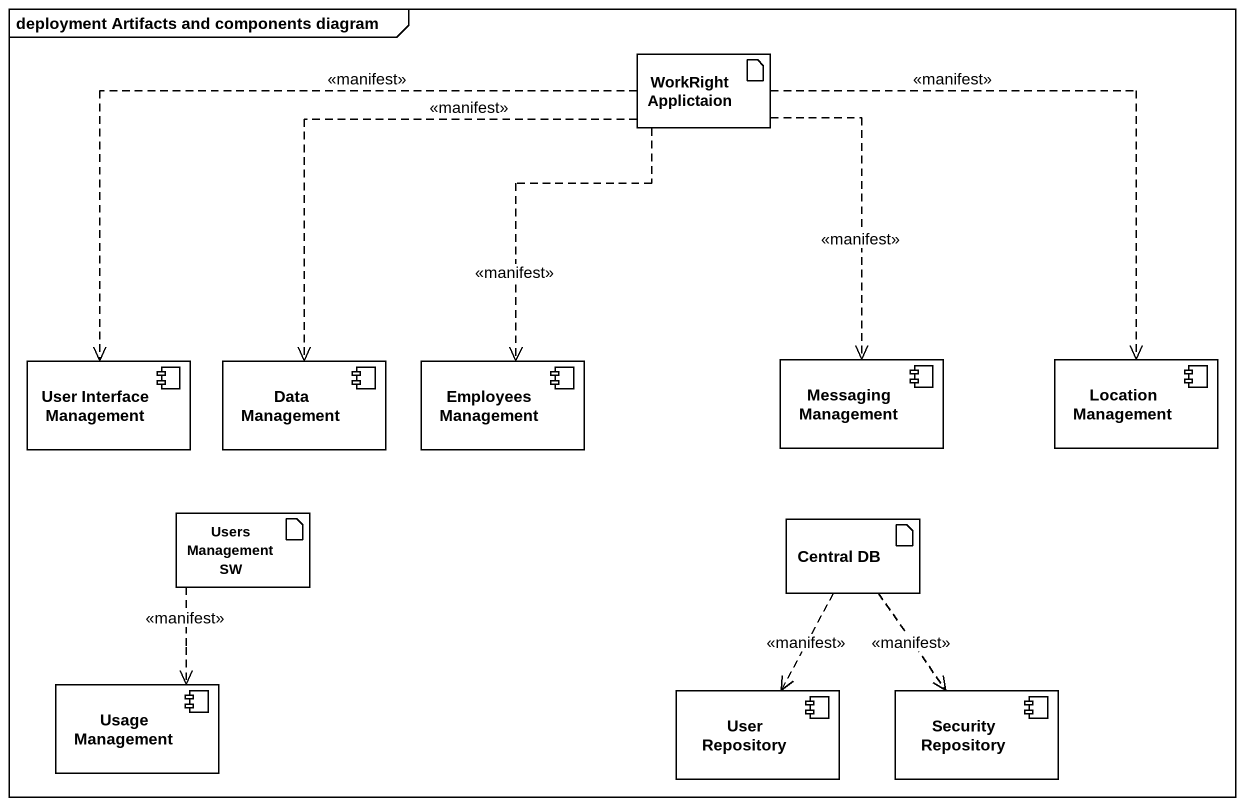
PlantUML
@startuml
mainframe deployment Artifacts and components diagram
artifact "WorkRight Applictaion" as WorkRight_Applictaion
component "User Interface Management" as User_Interface_Management
component "Data Management" as Data_Management
component "Employees Management" as Employees_Management
component "Messaging Management" as Messaging_Management
component "Location Management" as Location_Management
artifact "Users Management SW" as Users_Management_SW
artifact "Central DB" as Central_DB
component "Usage Management" as Usage_Management
component "User Repository" as User_Repository
component "Security Repository" as Security_Repository
WorkRight_Applictaion .left.> User_Interface_Management : <<manifest>>
WorkRight_Applictaion ..> Data_Management : <<manifest>>
WorkRight_Applictaion ..> Employees_Management : <<manifest>>
WorkRight_Applictaion ..> Messaging_Management : <<manifest>>
WorkRight_Applictaion ..> Location_Management : <<manifest>>
Users_Management_SW ..> Usage_Management : <<manifest>>
Central_DB ..> User_Repository : <<manifest>>
Central_DB ..> Security_Repository : <<manifest>>
@enduml
